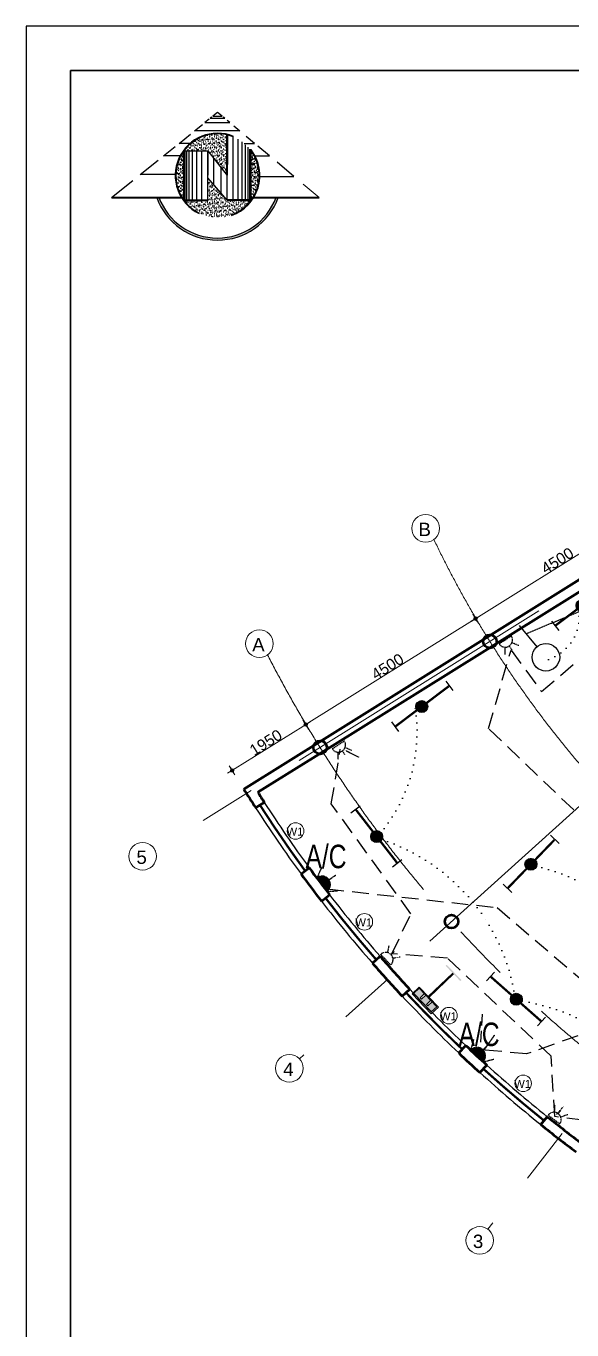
# Model space of a CAD drawing. Header units: millimetres. Extents: x -582 to 488037, y -1142837 to 903.
# Drawn here: x 298000 to 310267, y -1128157 to -1098837 of the extents above; entities that cross this region are included whole.
import ezdxf

# ---------------------------------------------------------------- set-up
doc = ezdxf.new("R2010")
doc.units = ezdxf.units.MM
doc.header["$PDMODE"] = 3
for name, pattern in [('CENTERX2', [101.6, 63.5, -12.7, 12.7, -12.7]), ('DASHED', [19.05, 12.7, -6.35]), ('DOT2', [3.175, 0, -3.175]), ('HIDDEN', [0.375, 0.25, -0.125])]:
    doc.linetypes.add(name, pattern=pattern)
doc.layers.add('A New CL', color=7, linetype='CENTERX2', lineweight=13, true_color=0x18bbcd)
doc.layers.add('Pipe line', color=7, linetype='Continuous', lineweight=60, true_color=0x0070ff)
for name, color, linetype, lineweight in [('A_Wall 01', 7, 'Continuous', 53), ('COLUMN-HATCH', 1, 'Continuous', 53), ('Dim', 160, 'Continuous', 20), ('Dimension', 5, 'Continuous', 13), ('dw', 92, 'Continuous', 15), ('E_Telephone', 50, 'Continuous', 20), ('hatch', 9, 'Continuous', 0), ('POWER', 5, 'Continuous', 25), ('WALL2', 1, 'Continuous', 25), ('window', 210, 'Continuous', 25)]:
    doc.layers.add(name, color=color, linetype=linetype, lineweight=lineweight)
for name, color, linetype in [('E_Electrical Layout', 210, 'Continuous'), ('E_Power', 50, 'HIDDEN'), ('E_TV', 160, 'Continuous'), ('WC-SERIAL', 70, 'Continuous')]:
    doc.layers.add(name, color=color, linetype=linetype)
doc.styles.add('Arial', font='arial.ttf')
doc.styles.get("Standard").update_dxf_attribs({"font": 'arial.ttf', "width": 0.75})
doc.dimstyles.new('A_ Detail', dxfattribs={"dimtxt": 250, "dimasz": 80, "dimexe": 75, "dimexo": 0, "dimgap": 4, "dimtad": 1, "dimdec": 0, "dimzin": 1, "dimdsep": 46, "dimtxsty": 'Arial', "dimblk": 'dot 2', "dimcen": 0.09375, "dimclrd": 5, "dimclre": 5, "dimclrt": 256, "dimadec": 0, "dimazin": 0, "dimtfac": 0.75, "dimtdec": 0, "dimtix": 1, "dimtmove": 1, "dimatfit": 3, "dimfxl": 75, "dimfxlon": 1, "dimtolj": 1, "dimtzin": 0, "dimlwd": 13, "dimlwe": 9, "dimarcsym": 0})
pattern_1 = [(37.5, (17499.617, -40629.6), (-2.36225, 72.25589), [0, -57, 0, -63.75, 0, -60.9375]), (7.5, (17499.62, -40629.6), (66.36663, 105.83048), [0, -30.75, 0, -51.375, 0, -19.6875]), (327.5, (17453.49, -40629.6), (116.78032, 0.212215), [0, -18.75, 0, -67.5, 0, -88.125]), (317.5, (17453.49, -40629.6), (112.72975, 32.91283), [0, -9.375, 0, -44.25, 0, -50.625])]

# ---------------------------------------------------------------- blocks, each defined once
blk = doc.blocks.new('A$C115C1E31')
blk.add_circle((-22, 86), 150)
blk = doc.blocks.new('dot1')
at = {"layer": 'hatch'}
h = blk.add_hatch(color=256, dxfattribs=at)
edge = h.paths.add_edge_path()
edge.add_arc((0, 0), 1, 0, 360)
for p, q in [((3, 0), (-3, 0)), ((0, 3), (0, -3))]:
    blk.add_line(p, q, dxfattribs=at)
blk.add_circle((0, 0), 1, dxfattribs=at)
blk = doc.blocks.new('dot 2')
at = {"layer": 'hatch', "xscale": 0.5, "yscale": 0.5, "zscale": 0.5}
blk.add_blockref('dot1', (0, 0), dxfattribs=at)
blk = doc.blocks.new('*D373')
at = {"layer": 'DEFPOINTS', "color": 0, "transparency": 16777216}
for p in [(304285, -1114543), (304607, -1115059), (302953, -1116092)]:
    blk.add_point(p, dxfattribs=at)
at = {"layer": 'Dim', "color": 5, "lineweight": 13, "transparency": 16777216}
blk.add_line((302699, -1115534), (304217, -1114586), dxfattribs=at)
at = {"layer": 'Dim', "color": 5, "lineweight": 9, "transparency": 16777216}
for p, q in [((304324, -1114607), (304245, -1114480)), ((302670, -1115640), (302591, -1115513))]:
    blk.add_line(p, q, dxfattribs=at)
at = {"layer": 'Dim', "color": 5, "lineweight": 13, "transparency": 16777216, "xscale": 80, "yscale": 80, "zscale": 80}
for p, rotation in [((304285, -1114543), 31.98968838960513), ((302631, -1115576), 211.9896883896051)]:
    blk.add_blockref('dot 2', p, dxfattribs=dict(at, rotation=rotation))
at = {"layer": 'Dim', "transparency": 16777216, "insert": (303388, -1114948), "char_height": 250, "attachment_point": 5, "rotation": 31.9897, "style": 'Arial'}
blk.add_mtext('\\A1;1950', dxfattribs=at)
blk = doc.blocks.new('*D374')
at = {"layer": 'DEFPOINTS', "color": 0, "transparency": 16777216}
for p in [(308101, -1112159), (308424, -1112675), (304607, -1115059)]:
    blk.add_point(p, dxfattribs=at)
at = {"layer": 'Dim', "color": 5, "lineweight": 13, "transparency": 16777216}
blk.add_line((304352, -1114501), (308033, -1112202), dxfattribs=at)
at = {"layer": 'Dim', "color": 5, "lineweight": 9, "transparency": 16777216}
for p, q in [((308141, -1112223), (308062, -1112096)), ((304324, -1114607), (304245, -1114480))]:
    blk.add_line(p, q, dxfattribs=at)
at = {"layer": 'Dim', "color": 5, "lineweight": 13, "transparency": 16777216, "xscale": 80, "yscale": 80, "zscale": 80}
for p, rotation in [((308101, -1112159), 31.98968838700652), ((304285, -1114543), 211.9896883870066)]:
    blk.add_blockref('dot 2', p, dxfattribs=dict(at, rotation=rotation))
at = {"layer": 'Dim', "transparency": 16777216, "insert": (306123, -1113240), "char_height": 250, "attachment_point": 5, "rotation": 31.9897, "style": 'Arial'}
blk.add_mtext('\\A1;4500', dxfattribs=at)
blk = doc.blocks.new('*D208')
at = {"layer": 'DEFPOINTS', "color": 0, "transparency": 16777216}
for p in [(311919, -1109777), (312240, -1110292), (308424, -1112675)]:
    blk.add_point(p, dxfattribs=at)
at = {"layer": 'Dim', "color": 5, "lineweight": 9, "transparency": 16777216}
for p, q in [((311959, -1109841), (311879, -1109714)), ((308142, -1112225), (308063, -1112097))]:
    blk.add_line(p, q, dxfattribs=at)
at = {"layer": 'Dim', "color": 5, "lineweight": 13, "transparency": 16777216}
blk.add_line((308170, -1112119), (311851, -1109819), dxfattribs=at)
at = {"layer": 'Dim', "color": 5, "lineweight": 13, "transparency": 16777216, "xscale": 80, "yscale": 80, "zscale": 80}
for p, rotation in [((311919, -1109777), 31.98952148883983), ((308102, -1112161), 211.9895214888398)]:
    blk.add_blockref('dot 2', p, dxfattribs=dict(at, rotation=rotation))
at = {"layer": 'Dim', "transparency": 16777216, "insert": (309941, -1110857), "char_height": 250, "attachment_point": 5, "rotation": 31.9895, "style": 'Arial'}
blk.add_mtext('\\A1;4500', dxfattribs=at)
blk = doc.blocks.new('north')
at = {"layer": 'WC-SERIAL'}
h = blk.add_hatch(dxfattribs=at)
h.set_pattern_fill('AR-SAND', color=256, scale=37.5, style=0)
h.set_pattern_definition(pattern_1)
h.paths.add_polyline_path([(-220, 2009), (220, 1452), (220, 2364, 0.302023), (-755, 2009)])
h = blk.add_hatch(dxfattribs=at)
h.set_pattern_fill('AR-SAND', color=256, scale=37.5, style=0)
h.set_pattern_definition(pattern_1)
h.paths.add_polyline_path([(-755, 2009, 0.328563), (-755, 897)])
h.paths.add_polyline_path([(755, 2009), (755, 897, 0.328563)])
h = blk.add_hatch(dxfattribs=at)
h.set_pattern_fill('AR-SAND', color=256, scale=37.5, style=0)
h.set_pattern_definition(pattern_1)
h.paths.add_polyline_path([(755, 897), (220, 897), (-220, 1398), (-220, 897), (-755, 897, 0.505386)])
blk.add_hatch(color=256, dxfattribs=at).paths.add_polyline_path([(-1316, 957), (-1366, 957, 0.70083), (1366, 957), (1316, 957, -0.691826)])
at = {"lineweight": 13}
blk.add_line((2286, 957), (1927, 1259), dxfattribs=at)
at = {"layer": 'WC-SERIAL'}
for p, q in [((220, 897), (220, 2364)), ((352, 897), (352, 2347)), ((464, 897), (464, 2268)), ((558, 897), (558, 2207)), ((633, 897), (633, 2145)), ((689, 897), (689, 2089)), ((-755, 897), (-755, 2009)), ((-755, 2009), (-220, 2009)), ((-745, 897), (-745, 2009)), ((-727, 897), (-727, 2009)), ((-689, 897), (-689, 2009)), ((-633, 897), (-633, 2009)), ((-558, 897), (-558, 2009)), ((-464, 897), (-464, 2009)), ((-352, 897), (-352, 2009)), ((-220, 897), (-220, 2009)), ((-220, 2009), (-220, 1463)), ((-220, 2009), (220, 1452)), ((-80, 1234), (-80, 1831)), ((727, 897), (727, 2045)), ((745, 897), (745, 2022)), ((755, 897), (755, 2048)), ((80, 1057), (80, 1629)), ((-2380, 957), (-1900, 1343)), ((220, 897), (-220, 1398)), ((-2380, 957), (-796, 957)), ((-755, 897), (-220, 897)), ((220, 897), (755, 897)), ((796, 957), (2286, 957))]:
    blk.add_line(p, q, dxfattribs=at)
for points in [[(-186, 2721), (-281, 2645), (275, 2645), (221, 2690)], [(-127, 2768), (-164, 2739), (163, 2739), (129, 2768)], [(-107, 2785), (107, 2785), (3, 2873), (-106, 2785)], [(-597, 2176), (-864, 2176), (-609, 2381)], [(369, 2566), (499, 2457), (-514, 2457), (-338, 2599)], [(-827, 1895), (-1214, 1895), (-952, 2105)], [(597, 2176), (834, 2176), (647, 2333)], [(827, 1895), (1169, 1895), (905, 2116)], [(-937, 1473), (-1739, 1473), (-1331, 1800)], [(937, 1433), (1719, 1433), (1340, 1751)], [(-2380, 957), (-796, 957)]]:
    blk.add_lwpolyline(points, dxfattribs=at)
at = {"layer": 'WC-SERIAL', "const_width": 46.9}
for points in [[(218, 2361), (216, 1456)], [(-755, 2009), (-755, 897)], [(-220, 897), (-745, 897)], [(755, 897), (219, 902)], [(796, 957), (2286, 957)]]:
    blk.add_lwpolyline(points, dxfattribs=at)
at = {"layer": 'WC-SERIAL'}
blk.add_lwpolyline([(-2380, 957, 18.8, 18.8, 0), (-796, 957, 46.9, 46.9, 0), (-2380, 957, 46.9, 46.9, 0), (-796, 957, 46.9, 46.9, 0)], format="xyseb", dxfattribs=at)
for radius, start, end in [(950, 67.8628, 244.1076), (949, 67.8628, 244.1076), (948, 67.8628, 244.1076), (947, 67.8628, 244.1076), (946, 67.8628, 244.1076), (945, 67.8628, 244.1076), (944, 67.8628, 244.1076), (943, 67.8628, 244.1076), (942, 67.8628, 244.1076), (941, 67.8628, 244.1076), (940, 67.8628, 244.1076), (939, 67.8628, 244.1076), (938, 67.8628, 244.1076), (938, 67.8628, 244.1076), (938, 104.6153, 244.0699), (938, 289.5135, 36.4548), (938, 289.478, 36.3772), (941, 289.5135, 36.4548), (940, 289.5135, 36.4548), (939, 289.5135, 36.4548), (944, 289.5135, 36.4548), (943, 289.5135, 36.4548), (942, 289.5135, 36.4548), (947, 289.5135, 36.4548), (946, 289.5135, 36.4548), (945, 289.5135, 36.4548), (950, 289.5135, 36.4548), (949, 289.5135, 36.4548), (948, 289.5135, 36.4548), (953, 289.5135, 36.4548), (952, 289.5135, 36.4548), (951, 289.5135, 36.4548), (1453, 199.9521, 340.0479), (1406, 200.647, 339.353)]:
    blk.add_arc((0, 1453), radius, start, end, dxfattribs=at)
blk = doc.blocks.new('15a1')
for p, q in [((0, 150), (0, 300)), ((-150, 0), (-250, 173)), ((150, 0), (250, 173))]:
    blk.add_line(p, q)
blk.add_arc((0, 0), 150, 0, 180)
blk = doc.blocks.new('A C PO')
at = {"layer": 'POWER'}
blk.add_hatch(color=2, dxfattribs=at).paths.add_polyline_path([(150, 0, 1), (-150, 0)])
blk.add_line((-150, 0), (150, 0), dxfattribs=at)
at = {"layer": 'E_Power', "color": 2}
blk.add_blockref('15a1', (0, 0), dxfattribs=at)
blk = doc.blocks.new('F')
at = {"layer": 'E_Electrical Layout', "ltscale": 5}
h = blk.add_hatch(color=256, dxfattribs=at)
edge = h.paths.add_edge_path()
edge.add_ellipse((0, 0), major_axis=(-37.1, 37.1), ratio=1, start_angle=45, end_angle=135, ccw=False)
edge.add_ellipse((0, 0), major_axis=(37.1, 37.1), ratio=1, start_angle=45, end_angle=135, ccw=False)
edge.add_line((0, 53), (0, -52))
edge = h.paths.add_edge_path()
edge.add_ellipse((0, 0), major_axis=(-37.1, 37.1), ratio=1, start_angle=225, end_angle=315, ccw=False)
edge.add_ellipse((0, 0), major_axis=(37.1, 37.1), ratio=1, start_angle=225, end_angle=315, ccw=False)
edge.add_line((0, -52), (0, 53))
for p, q in [((-53, 305), (52, 305)), ((-53, -297), (52, -297))]:
    blk.add_line(p, q, dxfattribs=at)
at = {"layer": 'E_Electrical Layout', "ltscale": 5, "const_width": 20}
blk.add_lwpolyline([(0, -300), (0, 300)], dxfattribs=at)
at = {"layer": 'E_Electrical Layout', "ltscale": 5, "const_width": 3.5}
for points in [[(-53, 0, -1), (52, 0, -1)], [(-53, 0, 1), (52, 0, 1)]]:
    blk.add_lwpolyline(points, format="xyb", dxfattribs=at)
at = {"layer": 'E_Electrical Layout', "ltscale": 5}
blk.add_circle((0, 0), 52.5, dxfattribs=at)
blk.add_circle((0, 0), 52.5, dxfattribs=at)
blk = doc.blocks.new('15A SOC')
at = {"layer": 'E_Power', "ltscale": 0.010417}
for p, q in [((-95, 142), (-47, 70)), ((85, 0), (-85, 0)), ((0, 85), (0, 138)), ((94, 142), (47, 71))]:
    blk.add_line(p, q, dxfattribs=at)
blk.add_arc((0, 0), 84.8, 0, 180, dxfattribs=at)
blk = doc.blocks.new('LIGHT_wall')
at = {"layer": 'E_Electrical Layout', "ltscale": 0.010417}
blk.add_line((-2.03, 0), (-6.08, 0), dxfattribs=at)
blk.add_circle((0, 0), 2.03, dxfattribs=at)
blk = doc.blocks.new('TELEPHONE POINTS')
at = {"layer": 'E_TV', "ltscale": 0.03}
for points in [[(1.39, 8.1), (3.68, 8.1), (3.68, 8.45), (-1.25, 8.45), (-1.25, 8.09), (1.14, 8.09), (1.14, 0.23), (1.39, 0.23)], [(-1.74, 0), (-1.74, -1.78), (4.2, -1.78), (4.2, 0), (2.65, 0), (2.65, -1.35), (2.15, -1.35), (2.15, 0), (0.5, 0), (0.5, -1.35), (0, -1.35), (0, 0)]]:
    blk.add_hatch(color=5, dxfattribs=at).paths.add_polyline_path(points)
at = {"layer": 'E_Telephone', "ltscale": 0.03}
for p, q in [((1.14, 0.23), (1.14, 8.09)), ((1.39, 8.1), (1.39, 0.23))]:
    blk.add_line(p, q, dxfattribs=at)
for points in [[(-1.74, 0), (4.2, 0), (4.2, -1.78), (-1.74, -1.78)], [(0, 0), (0.5, 0), (0.5, -1.35), (0, -1.35)], [(2.65, 0), (2.15, 0), (2.15, -1.35), (2.65, -1.35)]]:
    blk.add_lwpolyline(points, close=True, dxfattribs=at)
at = {"layer": 'E_TV', "color": 5, "ltscale": 0.03}
blk.add_lwpolyline([(-1.93, -2.08), (-1.93, 0.23), (4.53, 0.23), (4.53, -2.08)], close=True, dxfattribs=at)

msp = doc.modelspace()

# ---------------------------------------------------------------- linework, layer by layer
at = {"layer": 'A New CL', "ltscale": 100}
for p, q in [((318139.1, -1106607.1), (300899.8, -1117375)), ((319322.5, -1108348.4), (304143.9, -1122061.8)), ((320945.5, -1109688.8), (308377.9, -1125893.2))]:
    msp.add_line(p, q, dxfattribs=at)
for radius, start, end in [(23338.9, 205.56188, 250.89841), (27838.9, 207.05949, 250.83376)]:
    msp.add_arc((328218.4, -1100311.3), radius, start, end, dxfattribs=at)
at = {"layer": 'A_Wall 01'}
for p, q in [((316094, -1107748.9), (304765.9, -1114824.6)), ((316215.8, -1107944), (304887.8, -1115019.6)), ((304765.9, -1114824.6), (302892.4, -1115994.8)), ((304887.8, -1115019.6), (303209.3, -1116068)), ((303354.3, -1116295.8), (303159.2, -1116417.7)), ((304178.7, -1117903.1), (304364.2, -1117767.4)), ((304638.7, -1118515.1), (304820.7, -1118374.5)), ((305782.5, -1119907.5), (305956.2, -1119755.7)), ((306452.9, -1120649.5), (306621, -1120492.5)), ((307722.5, -1121928.3), (307880.7, -1121761.4)), ((308199.3, -1122370.6), (308353.8, -1122200.3)), ((309569.7, -1123540.7), (309713.7, -1123361.3))]:
    msp.add_line(p, q, dxfattribs=at)
for centre, radius, start, end in [((328218.4, -1100311.3), 29788.9, 211.7685, 212.73598), ((328218.4, -1100311.3), 29558.9, 212.2126, 212.73598), ((328079.3, -1100411.5), 29617.6, 216.1986, 217.67964), ((328079.3, -1100411.5), 29387.6, 216.1986, 217.67964), ((328218.4, -1100311.3), 29788.9, 221.13507, 223.05856), ((339097.7, -1090694.7), 44078.4, 221.24676, 222.53683), ((328218.4, -1100311.3), 29788.9, 226.52503, 227.77584), ((328218.4, -1100311.3), 29558.9, 226.52503, 227.77584), ((328218.4, -1100311.3), 29558.9, 231.24232, 233.1658), ((328218.4, -1100311.3), 29788.9, 231.24232, 233.1658)]:
    msp.add_arc(centre, radius, start, end, dxfattribs=at)
at = {"layer": 'DEFPOINTS'}
msp.add_lwpolyline([(298000, -1142837.3), (329700, -1142837.3), (329700, -1098837.3), (298000, -1098837.3)], close=True, dxfattribs=at)
at = {"layer": 'Dimension'}
for centre, radius in [((306980.6, -1110131.4), 310.3), ((303243.6, -1112725.3), 310.3), ((304055.9, -1116938.1), 186.2), ((300618.4, -1117505.7), 310.3), ((305602.8, -1118980.3), 186.2), ((307503, -1121089.1), 186.2), ((303916.4, -1122272.7), 310.3), ((309172.5, -1122612), 186.2), ((308195, -1126143.9), 310.3)]:
    msp.add_circle(centre, radius, dxfattribs=at)
at = {"layer": 'dw', "lineweight": 30}
msp.add_lwpolyline([(299000, -1140837.3), (328700, -1140837.3), (328700, -1099837.3), (299000, -1099837.3)], close=True, dxfattribs=at)
at = {"layer": 'E_Electrical Layout', "linetype": 'DASHED'}
msp.add_line((309240, -1112500), (310510, -1111970), dxfattribs=at)
at = {"layer": 'E_Electrical Layout', "color": 30, "linetype": 'DOT2', "ltscale": 50}
for centre, radius, start, end in [((309396.8, -1112102.4), 1036.1, 289.34775, 9.02084), ((303268.5, -1114719), 3518.2, 316.96351, 10.29836), ((304612.3, -1121330.6), 4424.3, 8.32477, 73.88958), ((308630.7, -1121614.1), 3969.4, 18.7223, 78.8245), ((308248.9, -1125851.9), 5175.2, 21.91873, 81.76682)]:
    msp.add_arc(centre, radius, start, end, dxfattribs=at)
at = {"layer": 'E_Power', "linetype": 'HIDDEN', "ltscale": 1500}
for p, q in [((309580, -1113800), (311460, -1112220)), ((308390, -1114630), (308900, -1112870)), ((308900, -1112870), (309580, -1113800)), ((315590, -1121520), (308390, -1114630)), ((304860, -1116330), (305060, -1115100)), ((306650, -1118800), (304860, -1116330)), ((304770, -1118240), (308590, -1118660)), ((306220, -1119700), (306650, -1118800)), ((308590, -1118660), (313050, -1122480)), ((307470, -1119800), (306220, -1119700)), ((309800, -1122000), (307470, -1119800)), ((310400, -1121540), (309250, -1121950)), ((309250, -1121950), (308140, -1121850)), ((309880, -1123360), (309800, -1122000)), ((311640, -1123570), (309880, -1123360))]:
    msp.add_line(p, q, dxfattribs=at)
at = {"layer": 'E_Power'}
for p, q in [((305190, -1115130), (305480, -1115280)), ((308530, -1121520), (308250, -1121920)), ((309920, -1123320), (310080, -1123130))]:
    msp.add_line(p, q, dxfattribs=at)
at = {"layer": 'E_Power', "linetype": 'HIDDEN', "ltscale": 1000}
msp.add_line((308250, -1121060), (308200, -1121900), dxfattribs=at)
at = {"layer": 'WALL2'}
msp.add_line((304673.3, -1114882.4), (304795.1, -1115077.5), dxfattribs=at)
at = {"layer": 'window', "const_width": 50}
for points in [[(303255.9, -1116355.5, 0.0151239), (304271.5, -1117835.2)], [(304729.7, -1118444.8, 0.0152139), (305869.6, -1119831.4)], [(306537, -1120571, 0.0151265), (307801.6, -1121844.9)], [(308276.5, -1122285.4, 0.0151265), (309641.7, -1123451)]]:
    msp.add_lwpolyline(points, format="xyb", dxfattribs=at)
at = {"layer": 'window'}
for centre, radius, start, end in [((328218.4, -1100311.3), 29788.9, 212.73022, 216.19608), ((328218.4, -1100311.3), 29558.9, 212.73022, 216.19608), ((328079.3, -1100411.5), 29617.6, 217.67964, 221.16614), ((328079.3, -1100411.5), 29387.6, 217.67964, 221.16614), ((328218.4, -1100311.3), 29558.9, 223.05856, 226.52503), ((328218.4, -1100311.3), 29788.9, 223.05856, 226.52503), ((328218.4, -1100311.3), 29558.9, 227.77584, 231.24232), ((328218.4, -1100311.3), 29788.9, 227.77584, 231.24232)]:
    msp.add_arc(centre, radius, start, end, dxfattribs=at)

# ---------------------------------------------------------------- block references
at = {"layer": 'COLUMN-HATCH'}
for p in [(308445.9, -1112761.3), (304629.2, -1115145.2), (307583.8, -1119059.9)]:
    msp.add_blockref('A$C115C1E31', p, dxfattribs=at)
at = {"layer": 'Dimension', "ltscale": 1500, "xscale": 96.52000000000001, "yscale": 96.52000000000001, "zscale": 96.52000000000001, "rotation": 313.7839261491772}
msp.add_blockref('TELEPHONE POINTS', (306947.8, -1120595.9), dxfattribs=at)
at = {"layer": 'E_Electrical Layout', "xscale": 2.54, "yscale": 2.54, "zscale": 2.54}
for p, rotation in [((310492.5, -1111869.9), 306.9857635738725), ((306892.5, -1114139.9), 306.9857635738725), ((305880, -1117062.4), 37.78518768719004), ((309344.5, -1117685.6), 316.0099441323528), ((309017, -1120721.2), 48.56948555475265)]:
    msp.add_blockref('F', p, dxfattribs=dict(at, rotation=rotation))
at = {"layer": 'E_Electrical Layout', "linetype": 'DASHED', "xscale": 152.4, "yscale": 152.4, "zscale": 152.4, "rotation": 309.7859290705755}
msp.add_blockref('LIGHT_wall', (309682.5, -1113031.4), dxfattribs=at)
at = {"layer": 'E_Power'}
for name, p, xscale, yscale, zscale, rotation in [('15A SOC', (308767.1, -1112640.2), 1.933907334955847, 1.933907332272611, 1.933907335074686, 213.2169173268526), ('15A SOC', (305017.1, -1115000.2), 1.933907334955847, 1.933907332272611, 1.933907335074686, 213.2169173268526), ('A C PO', (304647.9, -1118143), 1.27, 1.27, 1.27, 304.4839536154552), ('15A SOC', (306083.1, -1119831.3), 1.933907334955848, 1.933907332272611, 1.933907335074686, 313.614250849289), ('A C PO', (308134.4, -1121995), 1.27, 1.27, 1.27, 314.8728114309248), ('15A SOC', (309862.9, -1123426.7), 1.933907334955848, 1.933907332272611, 1.933907335074686, 323.1587764148471)]:
    msp.add_blockref(name, p, dxfattribs=dict(at, xscale=xscale, yscale=yscale, zscale=zscale, rotation=rotation))
at = {"layer": 'WC-SERIAL'}
msp.add_blockref('north', (302301.5, -1103650.1), dxfattribs=at)

# ---------------------------------------------------------------- texts
at = {"layer": 'E_Power', "width": 0.75}
for p in [(304279.3, -1117774.1), (307719.3, -1121774.1)]:
    msp.add_text('A/C', height=528, dxfattribs=at).set_placement(p)
at = {"layer": 'Pipe line', "color": 5, "attachment_point": 5, "style": 'Arial'}
for s, insert, char_height in [('B', (306958.7, -1110154.9), 300), ('A', (303221.6, -1112748.9), 300), ('W1', (304042.7, -1116952.3), 180), ('5', (300596.4, -1117529.2), 300), ('W1', (305589.6, -1118994.5), 180), ('W1', (307489.8, -1121103.3), 180), ('4', (303894.4, -1122296.2), 300), ('W1', (309159.4, -1122626.1), 180), ('3', (308158, -1126166.7), 300)]:
    msp.add_mtext(s, dxfattribs=dict(at, insert=insert, char_height=char_height))

# ---------------------------------------------------------------- dimensions: what is measured, and where the dimension line sits
at = {"layer": 'Dim'}
for p1, p2, distance, picture, middle in [((308423.7, -1112675.5), (312240.3, -1110291.5), 606.5, '*D208', (309940.9, -1110857.4)), ((302953.1, -1116092.5), (304607, -1115059.4), 608.5, '*D373', (303388, -1114948.2))]:
    dim = msp.add_aligned_dim(p1=p1, p2=p2, distance=distance, dimstyle='A_ Detail', dxfattribs=at)
    dim.commit()
    dim.dimension.update_dxf_attribs({"geometry": picture, "text_midpoint": middle})
dim = msp.add_linear_dim(base=(308101.3, -1112159.4), p1=(304607, -1115059.4), p2=(308423.7, -1112675.5), angle=211.98969, dimstyle='A_ Detail', dxfattribs=at)
dim.commit()
dim.dimension.update_dxf_attribs({"geometry": '*D374', "text_midpoint": (306123.2, -1113239.7)})

doc.saveas('drawing.dxf')
